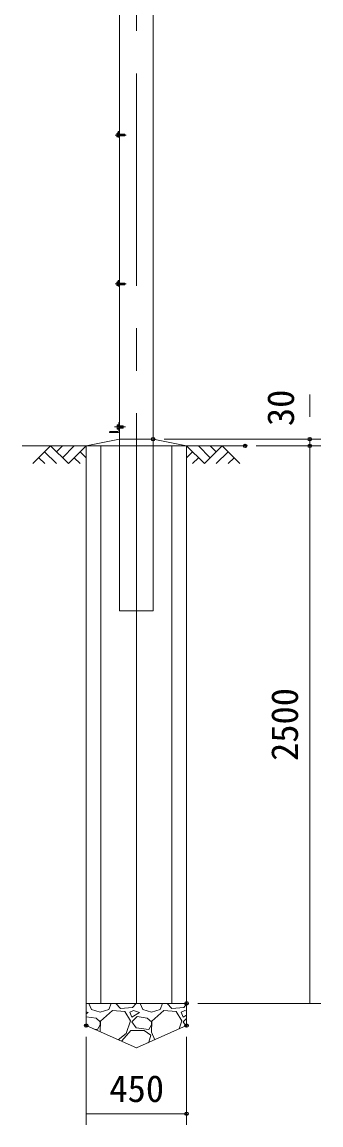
# Model space of a CAD drawing. Units: millimetres at full size. Extents: x -10500 to 10500, y -7425 to 7425.
# Drawn here: x -958 to 382, y -4445 to 501 of the extents above; entities that cross this region are included whole.
import ezdxf
from ezdxf.enums import TextEntityAlignment as Align

# ---------------------------------------------------------------- set-up
doc = ezdxf.new("R2010")
doc.units = ezdxf.units.MM
doc.header["$LTSCALE"] = 30
doc.header["$PDMODE"] = 32
doc.header["$PDSIZE"] = 15
doc.linetypes.add('USER1', pattern=[50.8, 31.75, -6.35, 6.35, -6.35])
for name, color, linetype, lineweight in [('0-1_D-STR-DIM', 7, 'Continuous', 13), ('0-2_D-BMK', 2, 'USER1', 13), ('0-3_D-STR3', 3, 'Continuous', 13), ('0-4_D-STR4', 7, 'Continuous', 18), ('0-5_D-BGD', 7, 'Continuous', 18), ('0-6_D-DCR-HCH', 7, 'Continuous', 13), ('0-7_D-STR1', 1, 'Continuous', 18)]:
    doc.layers.add(name, color=color, linetype=linetype, lineweight=lineweight)
doc.layers.add('0-9_Defpoints', color=253, linetype='Continuous')
doc.styles.add('ＭＳ ゴシック', font='')
doc.styles.get('ＭＳ ゴシック').set_extended_font_data('MS Gothic')

msp = doc.modelspace()

# ---------------------------------------------------------------- linework, layer by layer
at = {"layer": '0-1_D-STR-DIM'}
for p, q in [((331.52, -1269.3), (331.52, -1169.3)), ((-320.96, -1369.3), (381.52, -1369.3)), ((331.52, -1399.3), (331.52, -1369.3)), ((91.54, -1399.3), (381.52, -1399.3)), ((91.54, -1399.3), (381.52, -1399.3)), ((331.52, -3899.3), (331.52, -1399.3)), ((331.52, -1499.3), (331.52, -1599.3)), ((-170.96, -3899.3), (381.52, -3899.3)), ((-670.96, -4049.3), (-670.96, -4444.64)), ((-220.96, -4049.3), (-220.96, -4444.64)), ((-670.96, -4394.64), (-220.96, -4394.64))]:
    msp.add_line(p, q, dxfattribs=at)
at = {"layer": '0-2_D-BMK'}
for p, q in [((-445.96, -2205.3), (-445.96, 5726.7)), ((-541.28, -5.3), (-491.28, -5.3)), ((-541.28, -673.3), (-491.28, -673.3)), ((-494.06, -1314.3), (-544.06, -1314.3))]:
    msp.add_line(p, q, dxfattribs=at)
at = {"layer": '0-3_D-STR3'}
for p, q in [((-534.26, 1), (-533.56, 2.21)), ((-534.26, 1), (-534.26, -11.6)), ((-528.96, 2.21), (-533.56, 2.21)), ((-528.96, 7.7), (-528.96, -12.3)), ((-528.96, 2.21), (-528.96, -12.8)), ((-525.96, 10.7), (-520.96, 10.7)), ((-525.96, 7.2), (-525.96, -11.8)), ((-525.46, 7.7), (-520.96, 7.7)), ((-520.96, 10.7), (-520.96, 7.7)), ((-534.26, -11.6), (-533.56, -12.8)), ((-528.96, -1.54), (-533.56, -1.54)), ((-528.96, -9.05), (-533.56, -9.05)), ((-528.96, -12.8), (-533.56, -12.8)), ((-525.96, -1.3), (-498.16, -1.3)), ((-525.96, -2.05), (-497.41, -2.05)), ((-525.96, -8.55), (-497.41, -8.55)), ((-525.96, -9.3), (-498.16, -9.3)), ((-525.96, -15.3), (-520.96, -15.3)), ((-525.46, -12.3), (-520.96, -12.3)), ((-520.96, -12.3), (-520.96, -15.3)), ((-498.16, -1.3), (-496.96, -2.5)), ((-498.16, -1.3), (-498.16, -9.3)), ((-498.16, -9.3), (-496.96, -8.1)), ((-496.96, -2.5), (-496.96, -8.1)), ((-534.26, -667), (-533.56, -665.79)), ((-534.26, -667), (-534.26, -679.6)), ((-534.26, -679.6), (-533.56, -680.8)), ((-528.96, -665.79), (-533.56, -665.79)), ((-528.96, -669.54), (-533.56, -669.54)), ((-528.96, -677.05), (-533.56, -677.05)), ((-528.96, -680.8), (-533.56, -680.8)), ((-528.96, -660.3), (-528.96, -680.3)), ((-528.96, -665.79), (-528.96, -680.8)), ((-525.96, -657.3), (-520.96, -657.3)), ((-525.96, -660.8), (-525.96, -679.8)), ((-525.96, -669.3), (-498.16, -669.3)), ((-525.96, -670.05), (-497.41, -670.05)), ((-525.96, -676.55), (-497.41, -676.55)), ((-525.96, -677.3), (-498.16, -677.3)), ((-525.96, -683.3), (-520.96, -683.3)), ((-525.46, -660.3), (-520.96, -660.3)), ((-525.46, -680.3), (-520.96, -680.3)), ((-520.96, -657.3), (-520.96, -660.3)), ((-520.96, -680.3), (-520.96, -683.3)), ((-498.16, -669.3), (-496.96, -670.5)), ((-498.16, -669.3), (-498.16, -677.3)), ((-498.16, -677.3), (-496.96, -676.1)), ((-496.96, -670.5), (-496.96, -676.1)), ((-531.96, -1306.05), (-531.05, -1304.48)), ((-531.96, -1306.05), (-531.96, -1322.55)), ((-531.96, -1322.55), (-531.05, -1324.11)), ((-531.05, -1304.48), (-524.96, -1304.48)), ((-531.05, -1309.39), (-524.96, -1309.39)), ((-531.05, -1319.2), (-524.96, -1319.2)), ((-531.05, -1324.11), (-524.96, -1324.11)), ((-524.96, -1304.48), (-524.96, -1324.11)), ((-520.96, -1309.3), (-506.46, -1309.3)), ((-520.96, -1310.2), (-505.56, -1310.2)), ((-520.96, -1318.4), (-505.56, -1318.4)), ((-520.96, -1319.3), (-506.46, -1319.3)), ((-506.46, -1309.3), (-504.96, -1310.8)), ((-504.96, -1310.8), (-504.96, -1317.8))]:
    msp.add_line(p, q, dxfattribs=at)
msp.add_lwpolyline([(-506.46, -1309.3), (-506.46, -1319.3), (-504.96, -1317.8)], dxfattribs=at)
for centre, radius, start, end in [((-530.82, 0.33), 3.32, 145.61585, 214.38415), ((-525.96, 7.7), 3, 90, 180), ((-525.46, 7.2), 0.5, 90, 180), ((-521.72, -5.3), 12.42, 162.4121, 197.5879), ((-530.82, -10.92), 3.32, 145.61585, 214.38415), ((-525.96, -12.3), 3, 180, 270), ((-525.46, -11.8), 0.5, 180, 270), ((-530.82, -667.67), 3.32, 145.61585, 214.38415), ((-521.72, -673.3), 12.42, 162.4121, 197.5879), ((-530.82, -678.92), 3.32, 145.61585, 214.38415), ((-525.96, -660.3), 3, 90, 180), ((-525.96, -680.3), 3, 180, 270), ((-525.46, -660.8), 0.5, 90, 180), ((-525.46, -679.8), 0.5, 180, 270), ((-527.47, -1306.93), 4.34, 145.61575, 214.38425), ((-527.47, -1321.66), 4.34, 145.61575, 214.38425), ((-515.57, -1314.3), 16.24, 162.41205, 197.58795)]:
    msp.add_arc(centre, radius, start, end, dxfattribs=at)
at = {"layer": '0-4_D-STR4'}
for p, q in [((-605.06, -1399.3), (-605.06, -3899.3)), ((-445.96, -1399.3), (-445.96, -3899.3)), ((-286.86, -1399.3), (-286.86, -3899.3)), ((-220.96, -3999.3), (-220.96, -1399.3)), ((-670.96, -3999.3), (-445.96, -4099.3)), ((-445.96, -4099.3), (-220.96, -3999.3))]:
    msp.add_line(p, q, dxfattribs=at)
msp.add_lwpolyline([(-670.96, -3999.3), (-670.96, -1399.3), (-520.96, -1369.3), (-370.96, -1369.3), (-220.96, -1399.3)], dxfattribs=at)
at = {"layer": '0-5_D-BGD'}
for p, q in [((-958.46, -1399.3), (41.54, -1399.3)), ((-220.96, -3899.3), (-670.96, -3899.3))]:
    msp.add_line(p, q, dxfattribs=at)
at = {"layer": '0-6_D-DCR-HCH'}
for p, q in [((-830.59, -1399.3), (-910.41, -1479.11)), ((-857.2, -1425.9), (-803.74, -1479.11)), ((-830.59, -1399.3), (-750.78, -1479.11)), ((-803.99, -1425.9), (-777.38, -1399.3)), ((-777.38, -1452.51), (-724.17, -1399.3)), ((-750.78, -1479.11), (-670.96, -1399.3)), ((-697.56, -1425.9), (-670.96, -1452.39)), ((-141.14, -1479.11), (-220.96, -1399.3)), ((-194.35, -1425.9), (-220.96, -1452.39)), ((-114.53, -1452.51), (-167.75, -1399.3)), ((-61.32, -1399.3), (-141.14, -1479.11)), ((-87.79, -1426.04), (-114.53, -1399.3)), ((-34.72, -1425.9), (-88.17, -1479.11)), ((-61.32, -1399.3), (18.5, -1479.11)), ((-883.81, -1452.51), (-857.08, -1479.11)), ((-724.17, -1452.51), (-697.44, -1479.11)), ((-167.75, -1452.51), (-194.47, -1479.11)), ((-8.11, -1452.51), (-34.84, -1479.11)), ((-659.36, -3899.3), (-647.55, -3926.85)), ((-569.35, -3926.85), (-559.5, -3899.3)), ((-516.45, -3922.25), (-537.49, -3899.3)), ((-447.03, -3899.3), (-463.55, -3917.65)), ((-429.36, -3899.3), (-417.55, -3926.85)), ((-339.35, -3926.85), (-329.5, -3899.3)), ((-286.45, -3922.25), (-307.49, -3899.3)), ((-220.96, -3903.66), (-233.55, -3917.65)), ((-661.35, -3940.65), (-670.96, -3937.45)), ((-670.96, -3946.42), (-661.35, -3940.65)), ((-647.55, -3926.85), (-608.45, -3938.35)), ((-608.45, -3938.35), (-569.35, -3926.85)), ((-553.25, -3931.45), (-606.15, -3979.75)), ((-498.05, -3936.05), (-553.25, -3931.45)), ((-463.55, -3917.65), (-516.45, -3922.25)), ((-472.75, -3977.45), (-498.05, -3936.05)), ((-458.95, -3931.45), (-475.05, -3938.35)), ((-475.05, -3938.35), (-465.85, -3961.35)), ((-465.85, -3961.35), (-431.35, -3940.65)), ((-431.35, -3940.65), (-458.95, -3931.45)), ((-417.55, -3926.85), (-378.45, -3938.35)), ((-378.45, -3938.35), (-339.35, -3926.85)), ((-323.25, -3931.45), (-376.15, -3979.75)), ((-268.05, -3936.05), (-323.25, -3931.45)), ((-233.55, -3917.65), (-286.45, -3922.25)), ((-242.75, -3977.45), (-268.05, -3936.05)), ((-228.95, -3931.45), (-245.05, -3938.35)), ((-245.05, -3938.35), (-235.85, -3961.35)), ((-235.85, -3961.35), (-220.96, -3952.42)), ((-220.96, -3934.11), (-228.95, -3931.45)), ((-626.85, -3965.95), (-670.96, -3959.33)), ((-608.45, -3982.05), (-626.85, -3965.95)), ((-619.95, -4016.55), (-608.45, -3995.85)), ((-608.45, -3995.85), (-608.45, -3982.05)), ((-606.15, -3979.75), (-608.4, -4027.1)), ((-491.15, -4034.95), (-472.75, -3977.45)), ((-442.85, -3959.05), (-465.85, -3982.05)), ((-465.85, -3982.05), (-447.45, -4009.65)), ((-396.85, -3965.95), (-442.85, -3959.05)), ((-378.45, -3982.05), (-396.85, -3965.95)), ((-389.95, -4016.55), (-378.45, -3995.85)), ((-376.15, -3979.75), (-378.45, -4028.05)), ((-378.45, -3995.85), (-378.45, -3982.05)), ((-254.51, -4014.21), (-242.75, -3977.45)), ((-220.96, -3967.16), (-235.85, -3982.05)), ((-235.85, -3982.05), (-223.57, -4000.46)), ((-636.64, -4014.55), (-619.95, -4016.55)), ((-527.51, -4063.05), (-491.15, -4034.95)), ((-511.85, -4067.15), (-470.45, -4021.15)), ((-470.45, -4021.15), (-410.65, -4021.15)), ((-447.45, -4009.65), (-389.95, -4016.55)), ((-410.65, -4021.15), (-380.75, -4041.85)), ((-380.75, -4041.85), (-389.95, -4074.05)), ((-378.45, -4028.05), (-363.82, -4062.79)), ((-509.59, -4071.01), (-511.85, -4067.15)), ((-444.89, -4098.82), (-447.5, -4098.61)), ((-389.95, -4074.05), (-394.36, -4076.37))]:
    msp.add_line(p, q, dxfattribs=at)
at = {"layer": '0-7_D-STR1'}
for p, q in [((-562.96, -1335.3), (-529.46, -1335.3)), ((-524.96, -1330.8), (-524.96, -1297.3)), ((-521.96, -1294.3), (-520.96, -1294.3)), ((-520.96, -1334.3), (-520.96, -1294.3)), ((-565.96, -1339.3), (-565.96, -1338.3)), ((-565.96, -1339.3), (-525.96, -1339.3))]:
    msp.add_line(p, q, dxfattribs=at)
msp.add_lwpolyline([(-370.96, 5660.7), (-520.96, 5660.7), (-520.96, -2139.3), (-370.96, -2139.3)], close=True, dxfattribs=at)
for centre, radius, start, end in [((-562.96, -1338.3), 3, 90, 180), ((-529.46, -1330.8), 4.5, 270, 0), ((-525.96, -1334.3), 5, 270, 0), ((-521.96, -1297.3), 3, 90, 180)]:
    msp.add_arc(centre, radius, start, end, dxfattribs=at)
at = {"layer": '0-9_Defpoints'}
for p in [(-370.96, -1369.3), (331.52, -1369.3), (41.54, -1399.3), (331.52, -1399.3), (-220.96, -3899.3), (-670.96, -3999.3), (-220.96, -3999.3), (-220.96, -4394.64)]:
    msp.add_point(p, dxfattribs=at)

# ---------------------------------------------------------------- texts
at = {"layer": '0-1_D-STR-DIM', "style": 'ＭＳ ゴシック'}
for s, p in [('30', (296.96, -1310.74)), ('2500', (314.65, -2812.47))]:
    msp.add_text(s, height=120.3, rotation=90, dxfattribs=at).set_placement(p, align=Align.BOTTOM_LEFT)
msp.add_text('450', height=120.3, dxfattribs=at).set_placement((-567.21, -4377.77), align=Align.BOTTOM_LEFT)

doc.saveas('drawing.dxf')
